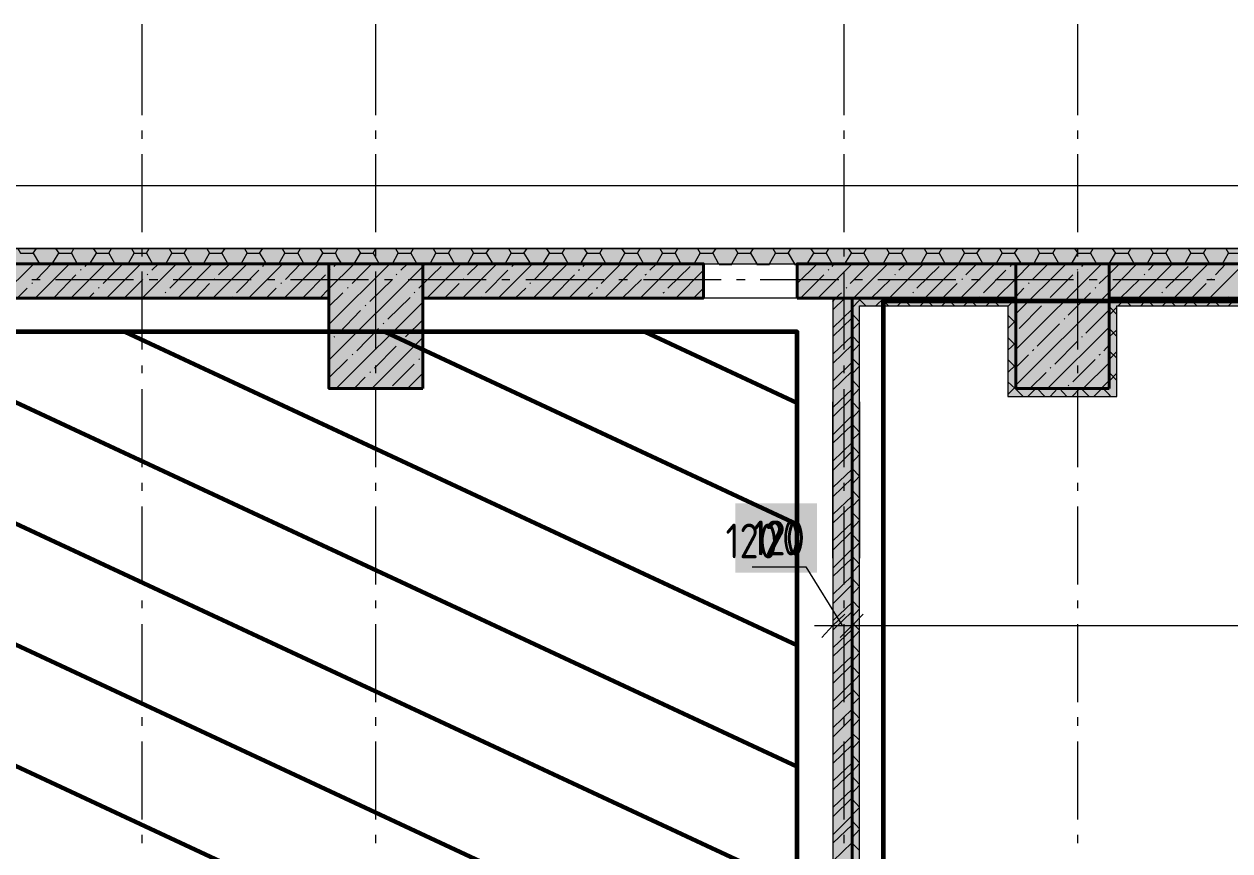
# Model space of a CAD drawing. Header units: millimetres. Extents: x -164500 to 426394, y -23753 to 102118.
# Drawn here: x -144455 to -136722, y 23916 to 29222 of the extents above; entities that cross this region are included whole.
import ezdxf

# ---------------------------------------------------------------- set-up
doc = ezdxf.new("R2010")
doc.units = ezdxf.units.MM
doc.layers.add('0) шлифовка', color=5, linetype='Continuous', lineweight=60)
doc.layers.add('192 подвал стенки 0.2м гидроиз', color=6, linetype='Continuous', lineweight=60)
doc.layers.add('PDF _Геометрия', color=7, linetype='Continuous', true_color=0x1f1f1f)
doc.layers.add('PDF _Сплошная заливка', color=7, linetype='Continuous', true_color=0xffffff)
doc.layers.add('PDF _Текст', color=7, linetype='Continuous')
doc.styles.get("Standard").update_dxf_attribs({"font": 'ГОСТ тип А.ttf'})
doc.styles.add('СПДС', font='ГОСТ тип А.ttf', dxfattribs={"width": 0.9})
doc.linetypes.add('зигзаг', pattern='A,0.00254,-5.08,[131,ltypeshp.shx,S=5.08,R=0,X=-5.08,Y=0],-10.16,[131,ltypeshp.shx,S=5.08,R=180,X=5.08,Y=0],-5.08', length=20.32254)

msp = doc.modelspace()

# ---------------------------------------------------------------- hatches: boundary and pattern name
at = {"layer": '0) шлифовка', "true_color": 0x2776bb}
h = msp.add_hatch(dxfattribs=at)
h.set_pattern_fill('ANSI31', color=152, scale=222, angle=110)
h.set_pattern_definition([(155, (205553.1, 26879), (-297.8825, -638.811), [])])
h.paths.add_polyline_path([(-156073.471, 15776.332), (-139496.659, 15776.332), (-139496.659, 27246.871), (-156073.471, 27246.871)])
at = {"layer": 'PDF _Сплошная заливка', "linetype": 'зигзаг', "transparency": 33554559}
h = msp.add_hatch(color=256, dxfattribs=at)
h.paths.add_polyline_path([(-145800.338, 27464.403), (-145800.338, 27684.693), (-146503.571, 27684.693), (-146503.571, 27464.403)])
h.paths.add_polyline_path([(-144601.453, 27684.693), (-144601.453, 27464.403), (-142500.226, 27464.403), (-142500.226, 27684.693)])
h = msp.add_hatch(color=256, dxfattribs=at)
h.paths.add_polyline_path([(-140098.22, 27464.403), (-140098.22, 27684.693), (-141898.666, 27684.693), (-141898.666, 27464.403)])
h.paths.add_polyline_path([(-139496.659, 27684.693), (-139496.659, 27464.403), (-138094.429, 27464.403), (-138094.429, 27684.693)])

# ---------------------------------------------------------------- linework, layer by layer
at = {"layer": '0) шлифовка'}
msp.add_lwpolyline([(-156073.471, 15776.332), (-139496.659, 15776.332), (-139496.659, 27246.871), (-156073.471, 27246.871)], close=True, dxfattribs=at)
at = {"layer": '192 подвал стенки 0.2м гидроиз'}
msp.add_lwpolyline([(-129401.453, 23761.839), (-138944.2, 23761.839), (-138944.2, 27445.724), (-127715.388, 27445.724), (-127715.388, 23761.839), (-128016.168, 23761.839)], dxfattribs=at)
at = {"layer": 'PDF _Геометрия', "color": 7, "lineweight": 9}
for points in [[(-143699.112, 28637.87), (-143699.112, 29222.486)], [(-142199.446, 28637.87), (-142199.446, 29222.486)], [(-139195.879, 28637.87), (-139195.879, 29222.486)], [(-137696.213, 28637.87), (-137696.213, 29222.486)], [(-143699.112, 28485.362), (-143699.112, 28540.434)], [(-142199.446, 28485.362), (-142199.446, 28540.434)], [(-139195.879, 28485.362), (-139195.879, 28540.434)], [(-137696.213, 28485.362), (-137696.213, 28540.434)], [(-143699.112, 27888.038), (-143699.112, 28387.926)], [(-142199.446, 27888.038), (-142199.446, 28387.926)], [(-139195.879, 27888.038), (-139195.879, 28387.926)], [(-137696.213, 27888.038), (-137696.213, 28387.926)], [(-117700.672, 24299.855), (-117700.672, 24702.307), (-122085.288, 24702.307), (-122085.288, 28184.582), (-156827.54, 28184.582), (-156827.54, -37.938), (-117700.672, -37.938), (-117700.672, 360.278)], [(-156378.487, 27782.129), (-142445.154, 27782.129), (-156378.487, 27782.129), (-156378.487, 27684.693), (-142445.154, 27684.693), (-122585.176, 27684.693), (-122585.176, 24202.419), (-114027.763, 24202.419), (-114027.763, 24299.855), (-114027.763, 27684.693), (-71189.858, 27684.693), (-71189.858, 24261.728)], [(-143699.112, 27731.293), (-143699.112, 27786.365)], [(-142199.446, 27731.293), (-142199.446, 27786.365)], [(-139195.879, 27731.293), (-139195.879, 27786.365)], [(-137696.213, 27731.293), (-137696.213, 27786.365)], [(-143699.112, 27133.968), (-143699.112, 27633.857)], [(-142199.446, 27133.968), (-142199.446, 27633.857)], [(-139195.879, 27133.968), (-139195.879, 27633.857)], [(-137696.213, 27133.968), (-137696.213, 27633.857)], [(-144406.581, 27583.021), (-144351.508, 27583.021)], [(-144254.073, 27583.021), (-143754.184, 27583.021)], [(-143652.512, 27583.021), (-143597.439, 27583.021)], [(-143500.003, 27583.021), (-143000.115, 27583.021)], [(-142898.443, 27583.021), (-142847.607, 27583.021)], [(-142745.934, 27583.021), (-142246.046, 27583.021)], [(-142144.374, 27583.021), (-142093.537, 27583.021)], [(-141991.865, 27583.021), (-141491.977, 27583.021)], [(-141390.304, 27583.021), (-141339.468, 27583.021)], [(-141237.796, 27583.021), (-140737.908, 27583.021)], [(-140640.472, 27583.021), (-140585.399, 27583.021)], [(-140483.727, 27583.021), (-139983.838, 27583.021)], [(-139886.403, 27583.021), (-139831.33, 27583.021)], [(-139733.894, 27583.021), (-139229.769, 27583.021)], [(-139132.333, 27583.021), (-139077.261, 27583.021)], [(-138979.825, 27583.021), (-138479.937, 27583.021)], [(-138378.264, 27583.021), (-138323.192, 27583.021)], [(-138225.756, 27583.021), (-137725.867, 27583.021)], [(-137624.195, 27583.021), (-137573.359, 27583.021)], [(-137471.687, 27583.021), (-136971.798, 27583.021)], [(-136870.126, 27583.021), (-136819.29, 27583.021)], [(-134294.429, 27464.403), (-134345.265, 27464.403), (-137446.269, 27464.403), (-137497.105, 27464.403), (-137497.105, 26884.024), (-138094.429, 26884.024), (-138094.429, 27464.403), (-138145.265, 27464.403), (-139098.443, 27464.403), (-139145.042, 27464.403)], [(-139145.042, 23761.839), (-139098.443, 23761.839), (-139098.443, 27413.567), (-138145.265, 27413.567), (-138145.265, 26884.024), (-138145.265, 26833.188), (-137497.105, 26833.188), (-137446.269, 26833.188), (-137446.269, 27413.567), (-134345.265, 27413.567), (-134345.265, 27083.132), (-134345.265, 27032.296), (-133692.869, 27032.296), (-133642.032, 27032.296), (-133642.032, 27413.567), (-130439.357, 27413.567), (-130439.357, 27083.132), (-130439.357, 27032.296), (-129791.196, 27032.296), (-129740.36, 27032.296), (-129740.36, 27413.567), (-127689.97, 27413.567), (-127689.97, 23761.839), (-127639.134, 23761.839)], [(-143699.112, 26981.46), (-143699.112, 27032.296)], [(-142199.446, 26981.46), (-142199.446, 27032.296)], [(-139195.879, 26981.46), (-139195.879, 27032.296)], [(-137696.213, 26981.46), (-137696.213, 27032.296)], [(-143699.112, 26379.899), (-143699.112, 26879.788)], [(-142199.446, 26379.899), (-142199.446, 26879.788)], [(-139195.879, 26379.899), (-139195.879, 26879.788)], [(-137696.213, 26379.899), (-137696.213, 26879.788)], [(-139267.896, 25795.284), (-139267.896, 26799.297)], [(-139098.443, 26799.297), (-139098.443, 25795.284)], [(-143699.112, 26227.391), (-143699.112, 26278.227)], [(-142199.446, 26227.391), (-142199.446, 26278.227)], [(-139195.879, 26227.391), (-139195.879, 26278.227)], [(-137696.213, 26227.391), (-137696.213, 26278.227)], [(-143699.112, 25625.83), (-143699.112, 26125.719)], [(-142199.446, 25625.83), (-142199.446, 26125.719)], [(-139195.879, 25625.83), (-139195.879, 26125.719)], [(-137696.213, 25625.83), (-137696.213, 26125.719)], [(-139784.73, 25740.212), (-139441.586, 25740.212), (-139208.588, 25363.177)], [(-143699.112, 25473.322), (-143699.112, 25524.158)], [(-142199.446, 25473.322), (-142199.446, 25524.158)], [(-139195.879, 25473.322), (-139195.879, 25524.158)], [(-137696.213, 25473.322), (-137696.213, 25524.158)], [(-139267.896, 25469.086), (-139267.896, 25363.177), (-139267.896, 25240.323)], [(-139145.042, 25469.086), (-139145.042, 25363.177), (-139145.042, 25240.323)], [(-143699.112, 24871.761), (-143699.112, 25371.65)], [(-142199.446, 24871.761), (-142199.446, 25371.65)], [(-139195.879, 24871.761), (-139195.879, 25371.65)], [(-137696.213, 24871.761), (-137696.213, 25371.65)], [(-139386.514, 25363.177), (-139145.042, 25363.177), (-127639.134, 25363.177), (-127520.516, 25363.177), (-122686.848, 25363.177)], [(-143699.112, 24719.253), (-143699.112, 24774.325)], [(-142199.446, 24719.253), (-142199.446, 24774.325)], [(-139195.879, 24719.253), (-139195.879, 24774.325)], [(-137696.213, 24719.253), (-137696.213, 24774.325)], [(-143699.112, 24117.692), (-143699.112, 24617.581)], [(-142199.446, 24117.692), (-142199.446, 24617.581)], [(-139195.879, 24117.692), (-139195.879, 24617.581)], [(-137696.213, 24117.692), (-137696.213, 24617.581)], [(-143699.112, 23965.184), (-143699.112, 24020.256)], [(-142199.446, 23965.184), (-142199.446, 24020.256)], [(-139195.879, 23965.184), (-139195.879, 24020.256)], [(-137696.213, 23965.184), (-137696.213, 24020.256)]]:
    msp.add_lwpolyline(points, dxfattribs=at)
at = {"layer": 'PDF _Геометрия', "color": 251, "lineweight": 9, "true_color": 0x4a4a4a}
for points in [[(-144495.544, 27782.129), (-144478.599, 27752.475), (-144398.108, 27752.475), (-144355.745, 27684.693)], [(-144398.108, 27752.475), (-144376.926, 27782.129)], [(-144254.073, 27782.129), (-144232.891, 27752.475), (-144152.4, 27752.475), (-144114.273, 27684.693)], [(-144152.4, 27752.475), (-144135.455, 27782.129)], [(-144012.601, 27782.129), (-143991.419, 27752.475), (-143910.929, 27752.475), (-143872.802, 27684.693)], [(-143910.929, 27752.475), (-143893.983, 27782.129)], [(-143766.893, 27782.129), (-143749.948, 27752.475), (-143669.457, 27752.475), (-143631.33, 27684.693)], [(-143669.457, 27752.475), (-143652.512, 27782.129)], [(-143525.421, 27782.129), (-143508.476, 27752.475), (-143427.986, 27752.475), (-143389.858, 27684.693)], [(-143427.986, 27752.475), (-143411.04, 27782.129)], [(-143283.95, 27782.129), (-143267.005, 27752.475), (-143186.514, 27752.475), (-143148.387, 27684.693)], [(-143186.514, 27752.475), (-143165.332, 27782.129)], [(-143042.478, 27782.129), (-143025.533, 27752.475), (-142945.042, 27752.475), (-142902.679, 27684.693)], [(-142945.042, 27752.475), (-142923.861, 27782.129)], [(-142801.007, 27782.129), (-142784.061, 27752.475), (-142699.335, 27752.475), (-142661.207, 27684.693)], [(-142699.335, 27752.475), (-142682.389, 27782.129)], [(-142559.535, 27782.129), (-142538.353, 27752.475), (-142457.863, 27752.475), (-142445.154, 27722.82), (-142419.736, 27684.693)], [(-142457.863, 27752.475), (-142445.154, 27777.893), (-142440.918, 27782.129)], [(-142318.064, 27782.129), (-142296.882, 27752.475), (-142216.391, 27752.475), (-142178.264, 27684.693)], [(-142216.391, 27752.475), (-142199.446, 27782.129)], [(-142072.356, 27782.129), (-142055.41, 27752.475), (-141974.92, 27752.475), (-141936.793, 27684.693)], [(-141974.92, 27752.475), (-141957.974, 27782.129)], [(-141830.884, 27782.129), (-141813.939, 27752.475), (-141733.448, 27752.475), (-141695.321, 27684.693)], [(-141733.448, 27752.475), (-141716.503, 27782.129)], [(-141589.413, 27782.129), (-141572.467, 27752.475), (-141491.977, 27752.475), (-141449.613, 27684.693)], [(-141491.977, 27752.475), (-141470.795, 27782.129)], [(-141347.941, 27782.129), (-141330.996, 27752.475), (-141250.505, 27752.475), (-141208.142, 27684.693)], [(-141250.505, 27752.475), (-141229.323, 27782.129)], [(-141106.469, 27782.129), (-141085.288, 27752.475), (-141004.797, 27752.475), (-140966.67, 27684.693)], [(-141004.797, 27752.475), (-140987.852, 27782.129)], [(-140864.998, 27782.129), (-140843.816, 27752.475), (-140763.326, 27752.475), (-140725.199, 27684.693)], [(-140763.326, 27752.475), (-140746.38, 27782.129)], [(-140623.526, 27782.129), (-140602.345, 27752.475), (-140521.854, 27752.475), (-140483.727, 27684.693)], [(-140521.854, 27752.475), (-140504.909, 27782.129)], [(-140377.818, 27782.129), (-140360.873, 27752.475), (-140280.382, 27752.475), (-140242.255, 27684.693)], [(-140280.382, 27752.475), (-140263.437, 27782.129)], [(-140136.347, 27782.129), (-140119.401, 27752.475), (-140038.911, 27752.475), (-140000.784, 27684.693)], [(-140038.911, 27752.475), (-140017.729, 27782.129)], [(-139894.875, 27782.129), (-139877.93, 27752.475), (-139797.439, 27752.475), (-139755.076, 27684.693)], [(-139797.439, 27752.475), (-139776.258, 27782.129)], [(-139653.404, 27782.129), (-139636.458, 27752.475), (-139555.968, 27752.475), (-139513.604, 27684.693)], [(-139555.968, 27752.475), (-139534.786, 27782.129)], [(-139411.932, 27782.129), (-139390.75, 27752.475), (-139310.26, 27752.475), (-139272.133, 27684.693)], [(-139310.26, 27752.475), (-139293.314, 27782.129)], [(-139170.461, 27782.129), (-139149.279, 27752.475), (-139068.788, 27752.475), (-139030.661, 27684.693)], [(-139068.788, 27752.475), (-139051.843, 27782.129)], [(-138924.753, 27782.129), (-138907.807, 27752.475), (-138827.317, 27752.475), (-138789.19, 27684.693)], [(-138827.317, 27752.475), (-138810.371, 27782.129)], [(-138683.281, 27782.129), (-138666.336, 27752.475), (-138585.845, 27752.475), (-138547.718, 27684.693)], [(-138585.845, 27752.475), (-138568.9, 27782.129)], [(-138441.809, 27782.129), (-138424.864, 27752.475), (-138344.374, 27752.475), (-138306.246, 27684.693)], [(-138344.374, 27752.475), (-138323.192, 27782.129)], [(-138200.338, 27782.129), (-138183.392, 27752.475), (-138102.902, 27752.475), (-138060.539, 27684.693)], [(-138102.902, 27752.475), (-138081.72, 27782.129)], [(-137958.866, 27782.129), (-137941.921, 27752.475), (-137857.194, 27752.475), (-137819.067, 27684.693)], [(-137857.194, 27752.475), (-137840.249, 27782.129)], [(-137717.395, 27782.129), (-137696.213, 27752.475), (-137615.722, 27752.475), (-137577.595, 27684.693)], [(-137615.722, 27752.475), (-137598.777, 27782.129)], [(-137475.923, 27782.129), (-137454.741, 27752.475), (-137374.251, 27752.475), (-137336.124, 27684.693)], [(-137374.251, 27752.475), (-137357.306, 27782.129)], [(-137230.215, 27782.129), (-137213.27, 27752.475), (-137132.779, 27752.475), (-137094.652, 27684.693)], [(-137132.779, 27752.475), (-137115.834, 27782.129)], [(-136988.744, 27782.129), (-136971.798, 27752.475), (-136891.308, 27752.475), (-136853.181, 27684.693)], [(-136891.308, 27752.475), (-136874.362, 27782.129)], [(-136747.272, 27782.129), (-136730.327, 27752.475), (-136649.836, 27752.475), (-136607.473, 27684.693)], [(-144275.254, 27684.693), (-144232.891, 27752.475)], [(-144033.783, 27684.693), (-143991.419, 27752.475)], [(-143788.075, 27684.693), (-143749.948, 27752.475)], [(-143546.603, 27684.693), (-143508.476, 27752.475)], [(-143305.132, 27684.693), (-143267.005, 27752.475)], [(-143063.66, 27684.693), (-143025.533, 27752.475)], [(-142822.188, 27684.693), (-142784.061, 27752.475)], [(-142580.717, 27684.693), (-142538.353, 27752.475)], [(-142339.245, 27684.693), (-142296.882, 27752.475)], [(-142093.537, 27684.693), (-142055.41, 27752.475)], [(-141852.066, 27684.693), (-141813.939, 27752.475)], [(-141610.594, 27684.693), (-141572.467, 27752.475)], [(-141369.123, 27684.693), (-141330.996, 27752.475)], [(-141127.651, 27684.693), (-141085.288, 27752.475)], [(-140886.18, 27684.693), (-140843.816, 27752.475)], [(-140640.472, 27684.693), (-140602.345, 27752.475)], [(-140399, 27684.693), (-140360.873, 27752.475)], [(-140157.529, 27684.693), (-140119.401, 27752.475)], [(-139916.057, 27684.693), (-139877.93, 27752.475)], [(-139674.585, 27684.693), (-139636.458, 27752.475)], [(-139433.114, 27684.693), (-139390.75, 27752.475)], [(-139191.642, 27684.693), (-139149.279, 27752.475)], [(-138945.934, 27684.693), (-138907.807, 27752.475)], [(-138704.463, 27684.693), (-138666.336, 27752.475)], [(-138462.991, 27684.693), (-138424.864, 27752.475)], [(-138221.52, 27684.693), (-138183.392, 27752.475)], [(-137980.048, 27684.693), (-137941.921, 27752.475)], [(-137738.576, 27684.693), (-137696.213, 27752.475)], [(-137497.105, 27684.693), (-137454.741, 27752.475)], [(-137251.397, 27684.693), (-137213.27, 27752.475)], [(-137009.925, 27684.693), (-136971.798, 27752.475)], [(-136768.454, 27684.693), (-136730.327, 27752.475)], [(-144355.745, 27680.457), (-144275.254, 27680.457)], [(-144114.273, 27680.457), (-144033.783, 27680.457)], [(-143872.802, 27680.457), (-143792.311, 27680.457)], [(-143631.33, 27680.457), (-143546.603, 27680.457)], [(-143385.622, 27680.457), (-143305.132, 27680.457)], [(-143144.151, 27680.457), (-143063.66, 27680.457)], [(-142902.679, 27680.457), (-142822.188, 27680.457)], [(-142661.207, 27680.457), (-142580.717, 27680.457)], [(-142419.736, 27680.457), (-142339.245, 27680.457)], [(-142178.264, 27680.457), (-142097.774, 27680.457)], [(-141936.793, 27680.457), (-141852.066, 27680.457)], [(-141691.085, 27680.457), (-141610.594, 27680.457)], [(-141449.613, 27680.457), (-141369.123, 27680.457)], [(-141208.142, 27680.457), (-141127.651, 27680.457)], [(-140966.67, 27680.457), (-140886.18, 27680.457)], [(-140725.199, 27680.457), (-140644.708, 27680.457)], [(-140483.727, 27680.457), (-140403.236, 27680.457)], [(-140238.019, 27680.457), (-140157.529, 27680.457)], [(-139996.547, 27680.457), (-139916.057, 27680.457)], [(-139755.076, 27680.457), (-139674.585, 27680.457)], [(-139513.604, 27680.457), (-139433.114, 27680.457)], [(-139272.133, 27680.457), (-139191.642, 27680.457)], [(-139030.661, 27680.457), (-138950.171, 27680.457)], [(-138789.19, 27680.457), (-138708.699, 27680.457)], [(-138543.482, 27680.457), (-138462.991, 27680.457)], [(-138302.01, 27680.457), (-138221.52, 27680.457)], [(-138060.539, 27680.457), (-137980.048, 27680.457)], [(-137819.067, 27680.457), (-137738.576, 27680.457)], [(-137577.595, 27680.457), (-137497.105, 27680.457)], [(-137336.124, 27680.457), (-137255.633, 27680.457)], [(-137094.652, 27680.457), (-137009.925, 27680.457)], [(-136848.944, 27680.457), (-136768.454, 27680.457)], [(-139145.042, 27400.858), (-139098.443, 27451.694), (-139085.734, 27464.403)], [(-139056.079, 27413.567), (-139098.443, 27455.931), (-139106.915, 27464.403)], [(-138992.534, 27413.567), (-138941.698, 27464.403)], [(-138912.044, 27413.567), (-138962.88, 27464.403)], [(-138852.735, 27413.567), (-138801.899, 27464.403)], [(-138772.244, 27413.567), (-138823.08, 27464.403)], [(-138708.699, 27413.567), (-138662.099, 27464.403)], [(-138628.209, 27413.567), (-138679.045, 27464.403)], [(-138568.9, 27413.567), (-138518.064, 27464.403)], [(-138488.409, 27413.567), (-138539.245, 27464.403)], [(-138429.1, 27413.567), (-138378.264, 27464.403)], [(-138348.61, 27413.567), (-138395.21, 27464.403)], [(-138285.065, 27413.567), (-138234.229, 27464.403)], [(-138204.574, 27413.567), (-138255.41, 27464.403)], [(-138145.265, 27409.331), (-138094.429, 27460.167)], [(-138094.429, 27443.222), (-138115.611, 27464.403)], [(-137437.796, 27413.567), (-137386.96, 27464.403)], [(-137357.306, 27413.567), (-137408.142, 27464.403)], [(-137293.76, 27413.567), (-137247.161, 27464.403)], [(-137213.27, 27413.567), (-137264.106, 27464.403)], [(-137153.961, 27413.567), (-137103.125, 27464.403)], [(-137073.471, 27413.567), (-137124.307, 27464.403)], [(-137014.162, 27413.567), (-136963.326, 27464.403)], [(-136933.671, 27413.567), (-136980.271, 27464.403)], [(-136870.126, 27413.567), (-136819.29, 27464.403)], [(-136789.636, 27413.567), (-136840.472, 27464.403)], [(-136730.327, 27413.567), (-136679.491, 27464.403)], [(-137446.269, 27358.495), (-137497.105, 27409.331)], [(-137497.105, 27354.258), (-137446.269, 27405.094)], [(-139098.443, 27311.895), (-139145.042, 27362.731)], [(-139145.042, 27261.059), (-139098.443, 27307.659)], [(-138094.429, 27303.422), (-138145.265, 27354.258)], [(-138145.265, 27269.531), (-138094.429, 27320.368)], [(-139098.443, 27172.096), (-139145.042, 27222.932)], [(-137446.269, 27218.695), (-137497.105, 27269.531)], [(-137497.105, 27214.459), (-137446.269, 27261.059)], [(-139145.042, 27117.023), (-139098.443, 27167.859)], [(-138094.429, 27159.387), (-138145.265, 27210.223)], [(-138145.265, 27129.732), (-138094.429, 27176.332)], [(-139098.443, 27032.296), (-139145.042, 27078.896)], [(-138094.429, 27019.587), (-138145.265, 27070.423)], [(-137446.269, 27078.896), (-137497.105, 27125.496)], [(-137497.105, 27070.423), (-137446.269, 27121.259)], [(-139145.042, 26977.224), (-139098.443, 27028.06)], [(-138145.265, 26985.696), (-138094.429, 27036.533)], [(-139098.443, 26888.261), (-139145.042, 26939.097)], [(-138047.83, 26833.188), (-138098.666, 26884.024), (-138145.265, 26926.388)], [(-137446.269, 26934.86), (-137497.105, 26985.696)], [(-137497.105, 26930.624), (-137446.269, 26981.46)], [(-139145.042, 26833.188), (-139098.443, 26884.024)], [(-138145.265, 26845.897), (-138107.138, 26884.024), (-138094.429, 26896.733)], [(-138018.175, 26833.188), (-137967.339, 26884.024)], [(-137908.03, 26833.188), (-137958.866, 26884.024)], [(-137874.139, 26833.188), (-137827.54, 26884.024)], [(-137768.231, 26833.188), (-137814.831, 26884.024)], [(-137734.34, 26833.188), (-137683.504, 26884.024)], [(-137624.195, 26833.188), (-137675.031, 26884.024)], [(-137594.541, 26833.188), (-137543.705, 26884.024)], [(-137484.396, 26833.188), (-137497.105, 26845.897), (-137535.232, 26884.024)], [(-137450.505, 26833.188), (-137446.269, 26837.424)], [(-139098.443, 26748.461), (-139145.042, 26799.297)], [(-139145.042, 26693.389), (-139098.443, 26744.225)], [(-139098.443, 26604.426), (-139145.042, 26655.262)], [(-139145.042, 26553.589), (-139098.443, 26600.189)], [(-139098.443, 26464.626), (-139145.042, 26515.462)], [(-139145.042, 26409.554), (-139098.443, 26460.39)], [(-139145.042, 26269.754), (-139098.443, 26320.591), (-139145.042, 26371.427)], [(-139098.443, 26180.791), (-139145.042, 26231.627)], [(-139145.042, 26125.719), (-139098.443, 26176.555)], [(-139098.443, 26040.992), (-139145.042, 26087.592)], [(-139145.042, 25985.919), (-139098.443, 26036.756)], [(-139098.443, 25896.956), (-139145.042, 25947.792)], [(-139145.042, 25846.12), (-139098.443, 25892.72)], [(-139098.443, 25757.157), (-139145.042, 25807.993)], [(-139145.042, 25702.084), (-139098.443, 25752.921)], [(-139145.042, 25562.285), (-139098.443, 25613.121), (-139145.042, 25663.957)], [(-139098.443, 25473.322), (-139145.042, 25524.158)], [(-139145.042, 25418.249), (-139098.443, 25469.086)], [(-139098.443, 25333.523), (-139145.042, 25380.122)], [(-139145.042, 25278.45), (-139098.443, 25329.286)], [(-139098.443, 25189.487), (-139145.042, 25240.323)], [(-139145.042, 25134.414), (-139098.443, 25185.251)], [(-139098.443, 25049.688), (-139145.042, 25100.524)], [(-139145.042, 24994.615), (-139098.443, 25045.451)], [(-139098.443, 24905.652), (-139145.042, 24956.488)], [(-139145.042, 24854.816), (-139098.443, 24901.416)], [(-139098.443, 24765.853), (-139145.042, 24816.689)], [(-139145.042, 24710.78), (-139098.443, 24761.616)], [(-139098.443, 24626.053), (-139145.042, 24672.653)], [(-139145.042, 24570.981), (-139098.443, 24621.817)], [(-139098.443, 24482.018), (-139145.042, 24532.854)], [(-139145.042, 24426.945), (-139098.443, 24477.781)], [(-139098.443, 24342.218), (-139145.042, 24393.054)], [(-139145.042, 24287.146), (-139098.443, 24337.982)], [(-139098.443, 24198.183), (-139145.042, 24249.019)], [(-139145.042, 24147.346), (-139098.443, 24193.946)], [(-139098.443, 24058.383), (-139145.042, 24109.219)], [(-139145.042, 24003.311), (-139098.443, 24054.147)], [(-139098.443, 23918.584), (-139145.042, 23965.184)]]:
    msp.add_lwpolyline(points, dxfattribs=at)
at = {"layer": 'PDF _Геометрия', "color": 7, "lineweight": 9}
for points in [[(-122483.504, 27684.693), (-122483.504, 24202.419), (-122483.504, 27684.693), (-122483.504, 27782.129), (-142445.154, 27782.129), (-122483.504, 27782.129)], [(-139496.659, 27684.693), (-139496.659, 27464.403), (-140098.22, 27464.403), (-140098.22, 27684.693)]]:
    msp.add_lwpolyline(points, close=True, dxfattribs=at)
at = {"layer": 'PDF _Геометрия', "lineweight": 9}
for points in [[(-144601.453, 27477.112), (-144393.872, 27684.693)], [(-144385.399, 27464.403), (-144165.109, 27684.693)], [(-144376.926, 27583.021), (-144279.491, 27684.693)], [(-144262.545, 27468.64), (-144122.746, 27612.675)], [(-144156.637, 27464.403), (-143936.347, 27684.693)], [(-144093.091, 27642.33), (-144088.855, 27646.566)], [(-144063.437, 27667.748), (-144050.728, 27684.693)], [(-143949.056, 27557.603), (-143821.966, 27684.693)], [(-143927.874, 27464.403), (-143707.584, 27684.693)], [(-143699.112, 27464.403), (-143478.822, 27684.693)], [(-143665.221, 27612.675), (-143660.984, 27616.912)], [(-143635.566, 27642.33), (-143593.203, 27684.693)], [(-143521.185, 27527.948), (-143381.386, 27667.748)], [(-143470.349, 27464.403), (-143250.059, 27684.693)], [(-143245.823, 27464.403), (-143025.533, 27684.693)], [(-143207.696, 27612.675), (-143135.678, 27684.693)], [(-143093.314, 27498.294), (-142949.279, 27642.33)], [(-143017.06, 27464.403), (-142796.77, 27684.693)], [(-142923.861, 27667.748), (-142919.624, 27676.22)], [(-142788.298, 27464.403), (-142568.008, 27684.693)], [(-142779.825, 27583.021), (-142682.389, 27684.693)], [(-142665.444, 27468.64), (-142521.408, 27612.675)], [(-142559.535, 27464.403), (-142500.226, 27523.712), (-142339.245, 27684.693)], [(-142500.226, 27294.95), (-142110.483, 27684.693)], [(-142500.226, 27066.187), (-141898.666, 27667.748), (-141881.72, 27684.693)], [(-142495.99, 27642.33), (-142491.754, 27646.566)], [(-142466.336, 27667.748), (-142453.627, 27684.693)], [(-142351.954, 27557.603), (-142224.864, 27684.693)], [(-142068.119, 27612.675), (-142063.883, 27616.912)], [(-142038.465, 27642.33), (-141996.102, 27684.693)], [(-141924.084, 27527.948), (-141898.666, 27553.366), (-141780.048, 27667.748)], [(-141873.248, 27464.403), (-141652.958, 27684.693)], [(-141644.485, 27464.403), (-141424.195, 27684.693)], [(-141610.594, 27612.675), (-141538.576, 27684.693)], [(-141496.213, 27498.294), (-141352.177, 27642.33)], [(-141415.722, 27464.403), (-141195.433, 27684.693)], [(-141326.759, 27667.748), (-141318.287, 27676.22)], [(-141191.196, 27464.403), (-140970.906, 27684.693)], [(-141182.724, 27583.021), (-141085.288, 27684.693)], [(-141068.342, 27468.64), (-140924.307, 27612.675)], [(-140962.434, 27464.403), (-140742.144, 27684.693)], [(-140898.889, 27642.33), (-140890.416, 27646.566)], [(-140869.234, 27667.748), (-140856.525, 27684.693)], [(-140754.853, 27557.603), (-140627.763, 27684.693)], [(-140733.671, 27464.403), (-140513.381, 27684.693)], [(-140504.909, 27464.403), (-140284.619, 27684.693)], [(-140471.018, 27612.675), (-140462.545, 27616.912)], [(-140441.364, 27642.33), (-140399, 27684.693)], [(-140326.982, 27527.948), (-140182.947, 27667.748)], [(-140276.146, 27464.403), (-140098.22, 27642.33)], [(-139496.659, 27557.603), (-139369.569, 27684.693)], [(-139496.659, 27671.984), (-139483.95, 27684.693)], [(-139471.241, 27468.64), (-139327.205, 27612.675)], [(-139365.332, 27464.403), (-139145.042, 27684.693)], [(-139297.551, 27642.33), (-139293.314, 27646.566)], [(-139272.133, 27667.748), (-139259.424, 27684.693)], [(-139157.751, 27557.603), (-139030.661, 27684.693)], [(-139136.57, 27464.403), (-138916.28, 27684.693)], [(-138907.807, 27464.403), (-138687.517, 27684.693)], [(-138869.68, 27612.675), (-138865.444, 27616.912)], [(-138844.262, 27642.33), (-138801.899, 27684.693)], [(-138729.881, 27527.948), (-138585.845, 27667.748)], [(-138679.045, 27464.403), (-138458.755, 27684.693)], [(-138450.282, 27464.403), (-138229.992, 27684.693)], [(-138416.391, 27612.675), (-138344.374, 27684.693)], [(-138302.01, 27498.294), (-138157.974, 27642.33)], [(-138221.52, 27464.403), (-138094.429, 27587.257), (-138001.23, 27684.693)], [(-138128.32, 27667.748), (-138124.084, 27676.22)], [(-138094.429, 27362.731), (-137772.467, 27684.693)], [(-138094.429, 27133.968), (-137543.705, 27684.693)], [(-138094.429, 26905.206), (-137497.105, 27502.53), (-137319.178, 27684.693)], [(-137988.521, 27583.021), (-137886.848, 27684.693)], [(-137874.139, 27468.64), (-137730.104, 27612.675)], [(-137700.449, 27642.33), (-137696.213, 27646.566)], [(-137670.795, 27667.748), (-137658.086, 27684.693)], [(-137560.65, 27557.603), (-137497.105, 27616.912), (-137429.323, 27684.693)], [(-137310.706, 27464.403), (-137090.416, 27684.693)], [(-137272.579, 27612.675), (-137268.342, 27616.912)], [(-137242.924, 27642.33), (-137204.797, 27684.693)], [(-137132.779, 27527.948), (-136988.744, 27667.748)], [(-137081.943, 27464.403), (-136861.653, 27684.693)], [(-136853.181, 27464.403), (-136632.891, 27684.693)], [(-136815.054, 27612.675), (-136747.272, 27684.693)], [(-144406.581, 27557.603), (-144402.345, 27561.839)], [(-143978.71, 27527.948), (-143974.474, 27532.185)], [(-143813.493, 27464.403), (-143694.875, 27583.021)], [(-143355.968, 27464.403), (-143267.005, 27557.603)], [(-143237.35, 27583.021), (-143233.114, 27587.257)], [(-142809.479, 27557.603), (-142805.243, 27561.839)], [(-142381.609, 27527.948), (-142377.372, 27532.185)], [(-142237.573, 27443.222), (-142093.537, 27583.021)], [(-141758.866, 27464.403), (-141665.667, 27557.603)], [(-141640.249, 27583.021), (-141636.012, 27587.257)], [(-141212.378, 27557.603), (-141208.142, 27561.839)], [(-140784.507, 27527.948), (-140776.035, 27532.185)], [(-140619.29, 27464.403), (-140496.436, 27583.021)], [(-139183.17, 27527.948), (-139178.933, 27532.185)], [(-139022.188, 27464.403), (-138899.335, 27583.021)], [(-138564.663, 27464.403), (-138471.464, 27557.603)], [(-138441.809, 27583.021), (-138437.573, 27587.257)], [(-138013.939, 27557.603), (-138009.702, 27561.839)], [(-137586.068, 27527.948), (-137581.832, 27532.185)], [(-137425.087, 27464.403), (-137302.233, 27583.021)], [(-136967.562, 27464.403), (-136874.362, 27557.603)], [(-136844.708, 27583.021), (-136840.472, 27587.257)], [(-144499.78, 27464.403), (-144436.235, 27527.948)], [(-144042.255, 27464.403), (-144008.365, 27498.294)], [(-143584.73, 27464.403), (-143580.494, 27468.64)], [(-143550.84, 27498.294), (-143546.603, 27502.53)], [(-143122.969, 27468.64), (-143118.733, 27472.876)], [(-142902.679, 27464.403), (-142839.134, 27527.948)], [(-142500.226, 27409.331), (-142411.263, 27498.294)], [(-142123.192, 27328.84), (-141979.156, 27468.64)], [(-141953.738, 27498.294), (-141949.502, 27502.53)], [(-141525.867, 27468.64), (-141521.631, 27472.876)], [(-141305.578, 27464.403), (-141237.796, 27527.948)], [(-140848.052, 27464.403), (-140809.925, 27498.294)], [(-140390.527, 27464.403), (-140382.055, 27468.64)], [(-140356.637, 27498.294), (-140348.164, 27502.53)], [(-140161.765, 27464.403), (-140098.22, 27527.948)], [(-139250.951, 27464.403), (-139212.824, 27498.294)], [(-138793.426, 27464.403), (-138784.953, 27468.64)], [(-138755.299, 27498.294), (-138751.063, 27502.53)], [(-138327.428, 27468.64), (-138323.192, 27472.876)], [(-138107.138, 27464.403), (-138094.429, 27472.876), (-138043.593, 27527.948)], [(-137759.758, 27354.258), (-137615.722, 27498.294)], [(-137196.324, 27464.403), (-137187.852, 27468.64)], [(-137158.197, 27498.294), (-137153.961, 27502.53)], [(-136730.327, 27468.64), (-136726.09, 27472.876)], [(-142453.627, 26884.024), (-141898.666, 27438.985)], [(-142436.681, 27239.877), (-142296.882, 27383.913)], [(-142267.228, 27413.567), (-142262.991, 27417.804)], [(-138073.248, 27269.531), (-137929.212, 27413.567)], [(-137899.557, 27443.222), (-137895.321, 27447.458)], [(-137645.377, 27239.877), (-137501.341, 27383.913)], [(-142152.846, 27299.186), (-142148.61, 27303.422)], [(-142008.811, 27214.459), (-141898.666, 27324.604)], [(-137958.866, 27155.15), (-137814.831, 27299.186)], [(-137785.176, 27328.84), (-137780.94, 27333.077)], [(-142322.3, 27125.496), (-142182.501, 27269.531)], [(-137891.085, 26884.024), (-137497.105, 27278.004)], [(-142500.226, 27180.568), (-142495.99, 27184.805)], [(-142466.336, 27214.459), (-142462.099, 27218.695)], [(-142224.864, 26884.024), (-141898.666, 27210.223)], [(-142207.919, 27015.351), (-142068.119, 27155.15)], [(-142038.465, 27184.805), (-142034.229, 27189.041)], [(-137844.485, 27040.769), (-137700.449, 27184.805)], [(-137670.795, 27214.459), (-137666.559, 27218.695)], [(-137530.996, 27125.496), (-137497.105, 27163.623)], [(-142500.226, 26951.806), (-142381.609, 27070.423)], [(-142351.954, 27100.078), (-142347.718, 27104.314)], [(-141924.084, 27070.423), (-141919.847, 27074.66)], [(-138094.429, 27019.587), (-138013.939, 27100.078)], [(-137988.521, 27125.496), (-137980.048, 27133.968)], [(-137730.104, 26926.388), (-137586.068, 27070.423)], [(-137560.65, 27100.078), (-137552.177, 27104.314)], [(-142237.573, 26985.696), (-142233.337, 26989.933)], [(-142093.537, 26900.97), (-141953.738, 27040.769)], [(-137874.139, 27015.351), (-137869.903, 27019.587)], [(-137662.322, 26884.024), (-137497.105, 27049.242)], [(-142339.245, 26884.024), (-142267.228, 26956.042)], [(-141996.102, 26884.024), (-141898.666, 26981.46)], [(-138005.466, 26884.024), (-137899.557, 26985.696)], [(-137547.941, 26884.024), (-137497.105, 26934.86)], [(-137759.758, 26900.97), (-137755.522, 26905.206)]]:
    msp.add_lwpolyline(points, dxfattribs=at)
at = {"layer": 'PDF _Геометрия', "color": 7, "lineweight": 40}
for points in [[(-142500.226, 27684.693), (-144601.453, 27684.693), (-144601.453, 27464.403), (-142500.226, 27464.403)], [(-141898.666, 26884.024), (-141898.666, 27684.693), (-142500.226, 27684.693), (-142500.226, 26884.024)], [(-141898.666, 27464.403), (-140098.22, 27464.403), (-140098.22, 27684.693), (-141898.666, 27684.693)], [(-139496.659, 27464.403), (-138094.429, 27464.403), (-138094.429, 27684.693), (-139496.659, 27684.693)], [(-137497.105, 26884.024), (-137497.105, 27684.693), (-138094.429, 27684.693), (-138094.429, 26884.024)], [(-137497.105, 27464.403), (-134294.429, 27464.403), (-134294.429, 27684.693), (-137497.105, 27684.693)]]:
    msp.add_lwpolyline(points, close=True, dxfattribs=at)
at = {"layer": 'PDF _Геометрия', "color": 15, "lineweight": 9, "true_color": 0xa54a4a}
for points in [[(-139267.896, 27443.222), (-139250.951, 27464.403)], [(-139267.896, 27388.149), (-139191.642, 27464.403)], [(-139267.896, 27273.768), (-139145.042, 27392.385)], [(-139267.896, 27218.695), (-139145.042, 27337.313)], [(-139267.896, 27104.314), (-139145.042, 27222.932)], [(-139267.896, 27045.005), (-139145.042, 27163.623)], [(-139267.896, 26930.624), (-139145.042, 27053.478)], [(-139267.896, 26875.552), (-139145.042, 26994.169)], [(-139267.896, 26761.17), (-139145.042, 26879.788)], [(-139267.896, 26701.861), (-139145.042, 26824.715)], [(-139267.896, 26587.48), (-139145.042, 26710.334)], [(-139267.896, 26532.408), (-139145.042, 26651.025)], [(-139267.896, 26418.026), (-139145.042, 26536.644)], [(-139267.896, 26358.718), (-139145.042, 26481.572)], [(-139267.896, 26248.573), (-139145.042, 26367.19)], [(-139267.896, 26189.264), (-139145.042, 26307.882)], [(-139267.896, 26074.883), (-139145.042, 26193.5)], [(-139267.896, 26019.81), (-139145.042, 26138.428)], [(-139267.896, 25905.429), (-139145.042, 26024.047)], [(-139267.896, 25846.12), (-139145.042, 25968.974)], [(-139267.896, 25731.739), (-139145.042, 25854.593)], [(-139267.896, 25676.666), (-139145.042, 25795.284)], [(-139267.896, 25562.285), (-139145.042, 25680.903)], [(-139267.896, 25502.976), (-139145.042, 25625.83)], [(-139267.896, 25392.831), (-139145.042, 25511.449)], [(-139267.896, 25333.523), (-139145.042, 25452.14)], [(-139267.896, 25219.141), (-139145.042, 25337.759)], [(-139267.896, 25164.069), (-139145.042, 25282.686)], [(-139267.896, 25049.688), (-139145.042, 25168.305)], [(-139267.896, 24990.379), (-139145.042, 25113.233)], [(-139267.896, 24875.997), (-139145.042, 24998.851)], [(-139267.896, 24820.925), (-139145.042, 24939.543)], [(-139267.896, 24706.544), (-139145.042, 24825.161)], [(-139267.896, 24647.235), (-139145.042, 24770.089)], [(-139267.896, 24532.854), (-139145.042, 24655.708)], [(-139267.896, 24477.781), (-139145.042, 24596.399)], [(-139267.896, 24363.4), (-139145.042, 24482.018)], [(-139267.896, 24308.327), (-139145.042, 24426.945)], [(-139267.896, 24193.946), (-139145.042, 24312.564)], [(-139267.896, 24134.637), (-139145.042, 24257.491)], [(-139267.896, 24020.256), (-139145.042, 24143.11)], [(-139267.896, 23965.184), (-139145.042, 24083.801)], [(-139267.896, 23850.802), (-139145.042, 23969.42)]]:
    msp.add_lwpolyline(points, dxfattribs=at)
at = {"layer": 'PDF _Геометрия', "color": 16, "lineweight": 9, "true_color": 0x800000}
msp.add_lwpolyline([(-139145.042, 23638.985), (-129401.453, 23638.985), (-129401.453, 23761.839), (-139145.042, 23761.839), (-139145.042, 27464.403), (-139267.896, 27464.403), (-139267.896, 18906.99), (-139145.042, 18906.99), (-138094.429, 18906.99), (-138094.429, 19025.607), (-139145.042, 19025.607), (-139145.042, 19076.443)], close=True, dxfattribs=at)
at = {"layer": 'PDF _Геометрия', "color": 7, "lineweight": 40}
msp.add_lwpolyline([(-139145.042, 27464.403), (-139145.042, 23761.839)], dxfattribs=at)
at = {"layer": 'PDF _Геометрия', "color": 7, "lineweight": 18}
for points in [[(-139191.642, 25435.195), (-139267.896, 25363.177), (-139339.914, 25286.923)], [(-139073.025, 25435.195), (-139145.042, 25363.177), (-139221.297, 25286.923)]]:
    msp.add_lwpolyline(points, dxfattribs=at)
at = {"layer": 'PDF _Сплошная заливка', "linetype": 'зигзаг', "lineweight": 5, "transparency": 33554559}
for points in [[(-156378.487, 27782.129), (-156378.487, 27684.693), (-142445.154, 27782.129), (-142445.154, 27684.693)], [(-142445.154, 27782.129), (-142445.154, 27684.693), (-122483.504, 27782.129), (-122483.504, 27684.693)], [(-142500.226, 27684.693), (-142500.226, 26884.024), (-141898.666, 27684.693), (-141898.666, 26884.024)], [(-138094.429, 27684.693), (-138094.429, 26884.024), (-137497.105, 27684.693), (-137497.105, 26884.024)], [(-137497.105, 27684.693), (-137497.105, 27464.403), (-134294.429, 27684.693), (-134294.429, 27464.403)], [(-139267.896, 27464.403), (-139267.896, 18906.99), (-139145.042, 27464.403), (-139145.042, 18906.99)], [(-139145.042, 27464.403), (-139145.042, 23761.839), (-139098.443, 27464.403), (-139098.443, 23761.839)], [(-139098.443, 27464.403), (-139098.443, 27413.567), (-138145.265, 27464.403), (-138145.265, 27413.567)], [(-138145.265, 27464.403), (-138145.265, 26884.024), (-138094.429, 27464.403), (-138094.429, 26884.024)], [(-137497.105, 27464.403), (-137497.105, 26833.188), (-137446.269, 27464.403), (-137446.269, 26833.188)], [(-137446.269, 27464.403), (-137446.269, 27413.567), (-134345.265, 27464.403), (-134345.265, 27413.567)], [(-138145.265, 26884.024), (-138145.265, 26833.188), (-137497.105, 26884.024), (-137497.105, 26833.188)]]:
    msp.add_solid(points, dxfattribs=at)

# ---------------------------------------------------------------- texts
at = {"linetype": 'зигзаг', "insert": (-139783.157, 25924.658), "char_height": 222.8704, "attachment_point": 4, "style": 'СПДС', "bg_fill": 1, "box_fill_scale": 1.5, "bg_fill_color": 7, "bg_fill_true_color": 16777215, "bg_fill_transparency": 0}
msp.add_mtext('120', dxfattribs=at)
at = {"layer": 'PDF _Текст', "linetype": 'зигзаг', "char_height": 222.8704, "attachment_point": 4}
for insert in [(-139956.599, 25905.506), (-139783.157, 25924.658)]:
    msp.add_mtext('120', dxfattribs=dict(at, insert=insert))

doc.saveas('drawing.dxf')
